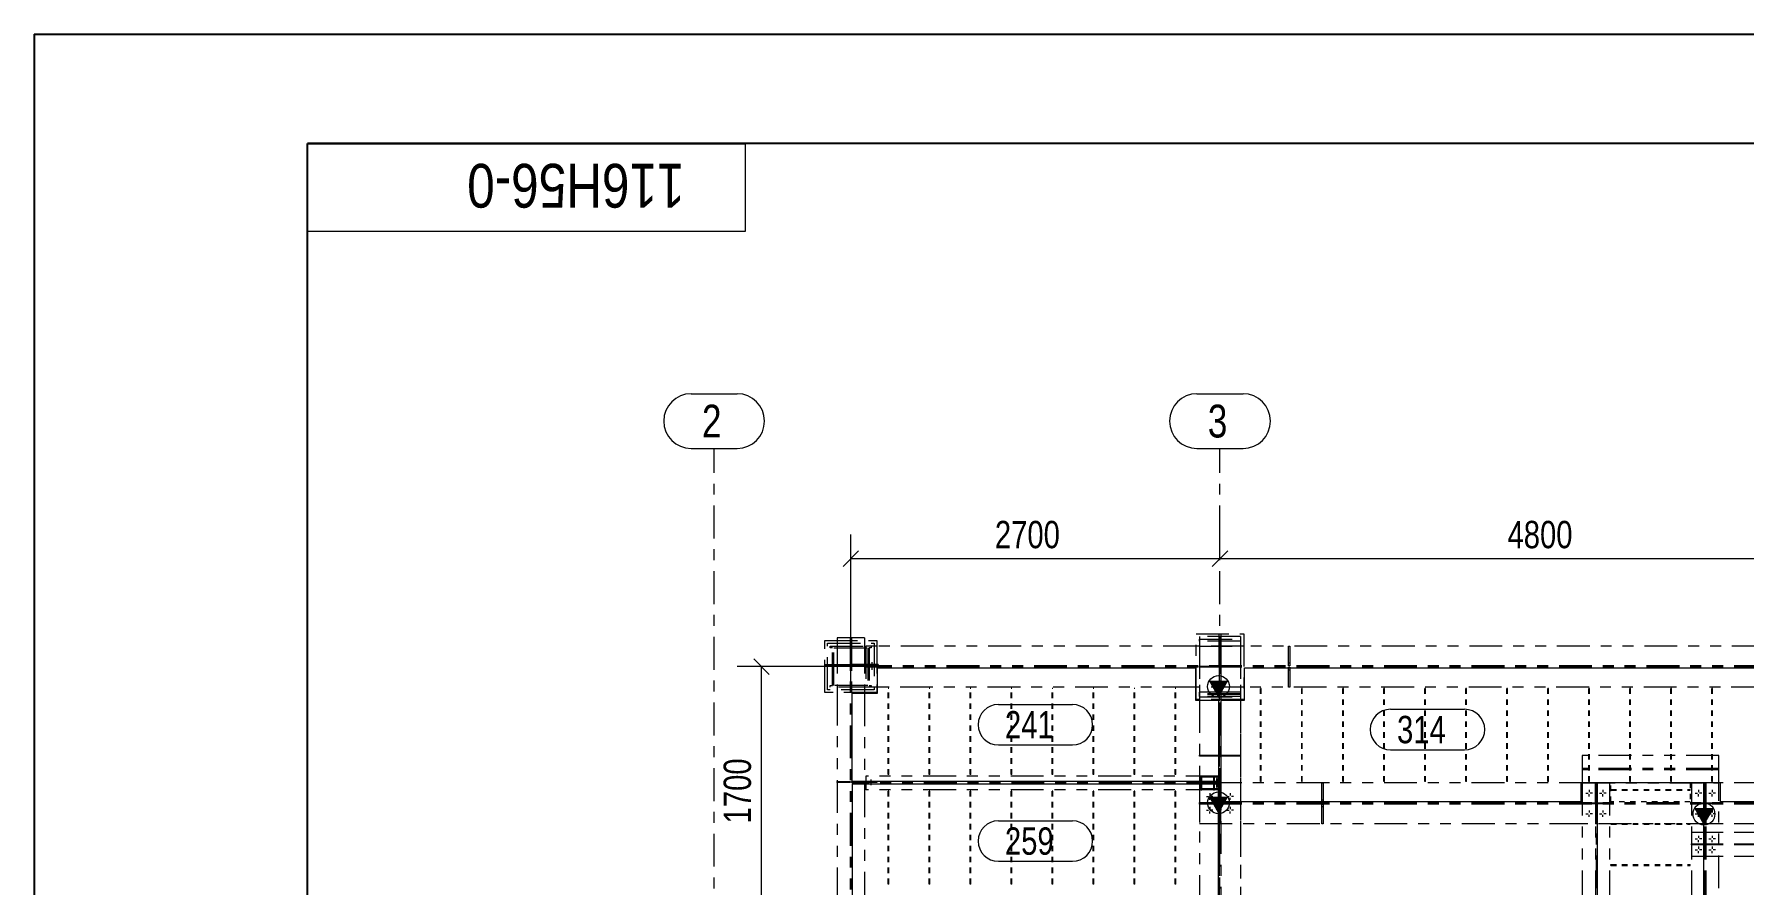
# Model space of a CAD drawing. Header units: millimetres. Extents: x 6786 to 7380, y -302 to 118.
# Drawn here: x 6785.8 to 6942.2, y 40.3 to 118 of the extents above; entities that cross this region are included whole.
import ezdxf

# ---------------------------------------------------------------- set-up
doc = ezdxf.new("R2010")
doc.units = ezdxf.units.MM
for name, pattern in [('XKITLINE00', [0]), ('XKITLINE02', [4, 2, -2]), ('XKITLINE03', [6, 3, -1, 1, -1]), ('XKITLINE04', [3, 0.5, -0.5, 0.5, -0.5, 0.5, -0.5]), ('XKITLINE05', [8, 3, -1, 1, -1, 1, -1])]:
    doc.linetypes.add(name, pattern=pattern)
for name, color, linetype, lineweight in [('Bolt', 7, 'Continuous', 0), ('Part', 2, 'Continuous', 0), ('PartMark', 3, 'Continuous', 0), ('S-GRID', 1, 'Continuous', 0), ('Z-DIMENSIONS', 1, 'Continuous', 0)]:
    doc.layers.add(name, color=color, linetype=linetype, lineweight=lineweight)
doc.styles.add('Arial', font='arial.ttf')
doc.styles.add('STYLE_2', font='arial.ttf', dxfattribs={"height": 0.2})

msp = doc.modelspace()

# ---------------------------------------------------------------- hatches: boundary and pattern name
at = {"layer": 'Part'}
for points in [[(6893.33, 58.9), (6894.93, 58.9), (6894.13, 57.5)], [(6893.33, 48.28), (6894.93, 48.28), (6894.13, 46.88)], [(6937.71, 47.25), (6939.31, 47.25), (6938.51, 45.85)]]:
    msp.add_hatch(color=7, dxfattribs=at).paths.add_polyline_path(points, flags=17)

# ---------------------------------------------------------------- linework, layer by layer
at = {"color": 1, "linetype": 'XKITLINE00'}
for q in [(7379.84, 118.02), (6785.84, -301.98)]:
    msp.add_line((6785.84, 118.02), q, dxfattribs=at)
at = {"color": 0, "linetype": 'XKITLINE00'}
for p in [(7369.84, 108.02), (6810.84, -291.98)]:
    msp.add_line(p, (6810.84, 108.02), dxfattribs=at)
at = {"color": 0, "linetype": 'XKITLINE00', "lineweight": 0}
for p, q in [((6810.84, 108), (6850.84, 108)), ((6810.84, 100), (6810.84, 108)), ((6850.84, 108), (6850.84, 100)), ((6850.84, 100), (6810.84, 100))]:
    msp.add_line(p, q, dxfattribs=at)
at = {"layer": 'Bolt', "color": 6, "linetype": 'XKITLINE02', "lineweight": 0}
for p, q in [((6862.45, 59.94), (6862.45, 60.63)), ((6862.45, 59.94), (6862.45, 60.63)), ((6862.45, 59.94), (6862.45, 60.63)), ((6862.45, 59.94), (6862.45, 60.63)), ((6862.38, 49.4), (6862.38, 49.9)), ((6862.38, 49.4), (6862.38, 49.9))]:
    msp.add_line(p, q, dxfattribs=at)
at = {"layer": 'Bolt', "color": 6, "linetype": 'XKITLINE00', "lineweight": 0}
for p, q in [((6893.32, 48.65), (6893.32, 48.45)), ((6895.2, 48.65), (6895.2, 48.45)), ((6927.71, 48.66), (6927.91, 48.66)), ((6928.01, 48.96), (6928.01, 48.76)), ((6928.01, 48.36), (6928.01, 48.56)), ((6928.31, 48.66), (6928.11, 48.66)), ((6928.96, 48.66), (6929.16, 48.66)), ((6929.26, 48.96), (6929.26, 48.76)), ((6929.26, 48.36), (6929.26, 48.56)), ((6929.56, 48.66), (6929.36, 48.66)), ((6937.71, 48.66), (6937.91, 48.66)), ((6938.01, 48.96), (6938.01, 48.76)), ((6938.01, 48.36), (6938.01, 48.56)), ((6938.31, 48.66), (6938.11, 48.66)), ((6938.96, 48.66), (6939.16, 48.66)), ((6939.26, 48.96), (6939.26, 48.76)), ((6939.26, 48.36), (6939.26, 48.56)), ((6939.56, 48.66), (6939.36, 48.66)), ((6893.02, 48.35), (6893.22, 48.35)), ((6893.02, 47.1), (6893.22, 47.1)), ((6893.32, 48.05), (6893.32, 48.24)), ((6893.32, 47.4), (6893.32, 47.2)), ((6893.32, 46.8), (6893.32, 46.99)), ((6893.62, 48.35), (6893.42, 48.35)), ((6893.62, 47.1), (6893.42, 47.1)), ((6894.9, 48.35), (6895.1, 48.35)), ((6894.9, 47.1), (6895.1, 47.1)), ((6895.2, 48.05), (6895.2, 48.24)), ((6895.2, 47.4), (6895.2, 47.2)), ((6895.2, 46.8), (6895.2, 46.99)), ((6895.5, 48.35), (6895.3, 48.35)), ((6895.5, 47.1), (6895.3, 47.1)), ((6928.01, 47.08), (6928.01, 46.88)), ((6929.26, 47.08), (6929.26, 46.88)), ((6938.01, 47.08), (6938.01, 46.88)), ((6939.26, 47.08), (6939.26, 46.88)), ((6927.71, 46.78), (6927.91, 46.78)), ((6928.01, 46.48), (6928.01, 46.68)), ((6928.31, 46.78), (6928.11, 46.78)), ((6928.96, 46.78), (6929.16, 46.78)), ((6929.26, 46.48), (6929.26, 46.68)), ((6929.56, 46.78), (6929.36, 46.78)), ((6937.71, 46.78), (6937.91, 46.78)), ((6938.01, 46.48), (6938.01, 46.68)), ((6938.31, 46.78), (6938.11, 46.78)), ((6938.96, 46.78), (6939.16, 46.78)), ((6939.26, 46.48), (6939.26, 46.68)), ((6939.56, 46.78), (6939.36, 46.78)), ((6937.71, 44.47), (6937.91, 44.47)), ((6938.01, 44.77), (6938.01, 44.57)), ((6938.01, 44.17), (6938.01, 44.37)), ((6938.01, 43.77), (6938.01, 43.57)), ((6938.31, 44.47), (6938.11, 44.47)), ((6938.96, 44.47), (6939.16, 44.47)), ((6939.26, 44.77), (6939.26, 44.57)), ((6939.26, 44.17), (6939.26, 44.37)), ((6939.26, 43.77), (6939.26, 43.57)), ((6939.56, 44.47), (6939.36, 44.47)), ((6937.71, 43.47), (6937.91, 43.47)), ((6938.01, 43.17), (6938.01, 43.37)), ((6938.31, 43.47), (6938.11, 43.47)), ((6938.96, 43.47), (6939.16, 43.47)), ((6939.26, 43.17), (6939.26, 43.37)), ((6939.56, 43.47), (6939.36, 43.47))]:
    msp.add_line(p, q, dxfattribs=at)
at = {"layer": 'Part', "color": 6, "linetype": 'XKITLINE05', "lineweight": 0}
for p, q in [((6858.13, 62.6), (6862.88, 62.6)), ((6858.13, 57.85), (6858.13, 62.6)), ((6861.76, 62.85), (6859.26, 62.85)), ((6859.26, 62.85), (6859.26, 62.6)), ((6859.26, 62.6), (6859.26, 57.85)), ((6860.46, 62.85), (6860.46, 15.97)), ((6860.56, 62.85), (6860.56, 15.97)), ((6861.76, 62.85), (6861.76, 62.6)), ((6861.76, 62.6), (6861.76, 57.85)), ((6862.88, 62.6), (6862.88, 57.85)), ((6892.07, 63.22), (6896.45, 63.22)), ((6892.07, 57.22), (6892.07, 63.22)), ((6896.13, 62.97), (6892.38, 62.97)), ((6892.38, 62.97), (6892.38, 62.72)), ((6892.38, 62.55), (6892.38, 62.72)), ((6892.38, 62.72), (6896.13, 62.72)), ((6892.38, 62.72), (6892.38, 62.55)), ((6896.13, 62.55), (6892.38, 62.55)), ((6892.38, 62.55), (6892.38, 57.9)), ((6894.18, 60.28), (6894.18, 63.22)), ((6894.18, 63.22), (6894.33, 63.22)), ((6894.3, 62.55), (6894.22, 62.55)), ((6894.22, 62.55), (6894.22, 57.66)), ((6894.3, 62.55), (6894.3, 57.66)), ((6894.33, 63.22), (6894.33, 60.28)), ((6896.13, 62.97), (6896.13, 62.72)), ((6896.13, 62.72), (6896.13, 62.55)), ((6896.13, 62.72), (6896.13, 62.55)), ((6896.13, 62.55), (6896.13, 57.9)), ((6896.45, 63.22), (6896.45, 57.22)), ((6858.38, 62.35), (6862.63, 62.35)), ((6858.38, 58.1), (6858.38, 62.35)), ((6858.63, 61.95), (6858.63, 62.1)), ((6858.63, 62.1), (6862.38, 62.1)), ((6858.82, 61.95), (6858.63, 61.95)), ((6858.82, 58.5), (6858.82, 61.95)), ((6858.97, 58.5), (6858.97, 61.95)), ((6858.97, 61.95), (6862.05, 61.95)), ((6861.88, 62.1), (6861.88, 58.35)), ((6862.88, 62.1), (6861.88, 62.1)), ((6862.05, 61.95), (6862.05, 58.5)), ((6862.38, 61.95), (6862.2, 61.95)), ((6862.2, 61.95), (6862.2, 58.5)), ((6862.38, 62.1), (6862.38, 61.95)), ((6862.63, 62.35), (6862.63, 58.1)), ((6892.07, 62.1), (6862.88, 62.1)), ((6896.45, 62.1), (6892.07, 62.1)), ((6892.38, 62.1), (6896.13, 62.1)), ((6892.38, 62.1), (6892.38, 57.22)), ((6894.33, 62.1), (6894.18, 62.1)), ((6894.19, 62.1), (6894.19, 16.47)), ((6894.33, 62.1), (6894.33, 16.47)), ((6896.13, 62.1), (6896.13, 31.47)), ((6952.07, 62.1), (6896.45, 62.1)), ((6900.52, 60.28), (6900.52, 62.1)), ((6900.52, 62.1), (6900.65, 62.1)), ((6900.65, 62.1), (6900.65, 60.28)), ((6858.13, 60.41), (6860.46, 60.41)), ((6858.13, 60.28), (6858.13, 60.41)), ((6860.46, 60.28), (6858.13, 60.28)), ((6859.26, 60.41), (6859.26, 60.28)), ((6860.27, 60.41), (6860.27, 60.28)), ((6860.46, 60.41), (6860.46, 60.28)), ((6860.56, 60.28), (6860.56, 60.41)), ((6863.01, 60.41), (6860.56, 60.41)), ((6863.01, 60.28), (6860.56, 60.28)), ((6860.75, 60.28), (6860.75, 60.41)), ((6860.75, 60.41), (6860.75, 60.28)), ((6861.76, 60.41), (6861.76, 60.28)), ((6861.76, 60.28), (6861.76, 60.41)), ((6861.76, 60.41), (6861.76, 60.28)), ((6861.76, 60.28), (6861.76, 60.41)), ((6861.82, 60.28), (6861.82, 60.41)), ((6861.82, 60.28), (6861.82, 60.41)), ((6952.26, 60.28), (6861.88, 60.28)), ((6952.26, 60.16), (6861.88, 60.16)), ((6863.01, 60.41), (6863.01, 60.28)), ((6863.01, 60.28), (6863.01, 60.41)), ((6892.38, 60.17), (6892.38, 60.27)), ((6892.38, 60.27), (6894.19, 60.27)), ((6894.19, 60.17), (6892.38, 60.17)), ((6893.94, 60.17), (6893.94, 60.27)), ((6894.33, 60.53), (6894.18, 60.53)), ((6894.18, 60.28), (6894.33, 60.28)), ((6894.18, 60.16), (6894.18, 57.22)), ((6894.18, 60.16), (6894.33, 60.16)), ((6894.33, 59.91), (6894.18, 59.91)), ((6894.19, 60.27), (6894.19, 60.17)), ((6894.33, 60.17), (6894.33, 60.27)), ((6894.33, 60.27), (6896.13, 60.27)), ((6896.13, 60.17), (6894.33, 60.17)), ((6894.33, 60.16), (6894.33, 57.22)), ((6894.58, 60.17), (6894.58, 60.27)), ((6896.13, 60.27), (6896.13, 60.17)), ((6900.65, 60.53), (6900.52, 60.53)), ((6900.65, 60.28), (6900.52, 60.28)), ((6900.52, 58.35), (6900.52, 60.16)), ((6900.52, 60.16), (6900.65, 60.16)), ((6900.65, 59.91), (6900.52, 59.91)), ((6900.65, 60.16), (6900.65, 58.35)), ((6862.88, 57.85), (6858.13, 57.85)), ((6862.63, 58.1), (6858.38, 58.1)), ((6858.63, 58.35), (6858.63, 58.5)), ((6858.63, 58.5), (6858.82, 58.5)), ((6862.38, 58.35), (6858.63, 58.35)), ((6862.05, 58.5), (6858.97, 58.5)), ((6859.26, 57.85), (6859.26, 16.35)), ((6861.76, 57.85), (6861.76, 57.78)), ((6862.88, 58.35), (6861.88, 58.35)), ((6862.2, 58.5), (6862.38, 58.5)), ((6862.38, 58.5), (6862.38, 58.35)), ((6862.95, 58.35), (6862.88, 58.35)), ((6892.01, 58.35), (6862.95, 58.35)), ((6892.07, 58.35), (6892.01, 58.35)), ((6896.45, 58.35), (6892.07, 58.35)), ((6894.22, 57.9), (6892.38, 57.9)), ((6892.38, 57.49), (6892.38, 57.9)), ((6892.38, 57.9), (6892.38, 57.49)), ((6894.33, 58.35), (6894.18, 58.35)), ((6894.3, 57.9), (6894.22, 57.9)), ((6894.22, 57.9), (6894.3, 57.9)), ((6896.13, 57.9), (6894.3, 57.9)), ((6896.13, 57.9), (6896.13, 57.49)), ((6896.13, 57.9), (6896.13, 57.49)), ((6896.51, 58.35), (6896.45, 58.35)), ((6952.01, 58.35), (6896.51, 58.35)), ((6900.65, 58.35), (6900.52, 58.35)), ((6861.76, 57.78), (6861.76, 49.72)), ((6896.45, 57.22), (6892.07, 57.22)), ((6896.13, 57.72), (6892.38, 57.72)), ((6896.13, 57.66), (6892.38, 57.66)), ((6896.13, 57.49), (6892.38, 57.49)), ((6892.38, 57.49), (6892.38, 57.47)), ((6892.38, 57.47), (6896.13, 57.47)), ((6892.38, 57.22), (6892.38, 57.16)), ((6892.38, 57.16), (6892.38, 37.72)), ((6894.33, 57.22), (6894.18, 57.22)), ((6894.3, 57.66), (6894.22, 57.66)), ((6896.13, 57.47), (6896.13, 57.49)), ((6896.13, 57.22), (6896.13, 57.16)), ((6896.13, 57.16), (6896.13, 45.85)), ((6892.38, 52.04), (6892.38, 52.14)), ((6892.38, 52.14), (6894.19, 52.14)), ((6894.19, 52.04), (6892.38, 52.04)), ((6893.94, 52.04), (6893.94, 52.14)), ((6894.19, 52.14), (6894.19, 52.04)), ((6894.33, 52.04), (6894.33, 52.14)), ((6894.33, 52.14), (6896.13, 52.14)), ((6896.13, 52.04), (6894.33, 52.04)), ((6894.58, 52.04), (6894.58, 52.14)), ((6896.13, 52.14), (6896.13, 52.04)), ((6927.38, 52.1), (6927.38, 49.6)), ((6939.88, 52.1), (6927.38, 52.1)), ((6939.88, 49.6), (6939.88, 52.1)), ((6861.88, 50.22), (6861.88, 49.63)), ((6894.13, 50.22), (6861.88, 50.22)), ((6892.38, 50.12), (6892.38, 49.07)), ((6894.13, 50.12), (6892.38, 50.12)), ((6892.51, 50.22), (6892.51, 49.63)), ((6892.59, 50.22), (6892.51, 50.22)), ((6892.59, 49.63), (6892.59, 50.22)), ((6893.68, 50.22), (6893.68, 49.63)), ((6893.75, 50.22), (6893.68, 50.22)), ((6893.75, 49.63), (6893.75, 50.22)), ((6894.19, 50.22), (6894.13, 50.22)), ((6894.13, 49.07), (6894.13, 50.12)), ((6894.19, 48.97), (6894.19, 50.22)), ((6939.88, 50.9), (6927.38, 50.9)), ((6939.88, 50.8), (6927.38, 50.8)), ((6859.26, 49.73), (6860.46, 49.73)), ((6859.26, 49.63), (6859.26, 49.73)), ((6860.46, 49.63), (6859.26, 49.63)), ((6860.27, 49.73), (6860.27, 49.63)), ((6860.46, 49.73), (6860.46, 49.63)), ((6860.56, 49.73), (6860.56, 49.63)), ((6862.88, 49.73), (6860.56, 49.73)), ((6860.56, 49.63), (6861.76, 49.63)), ((6860.75, 49.63), (6860.75, 49.73)), ((6860.75, 49.63), (6860.75, 49.73)), ((6861.76, 49.73), (6861.76, 49.63)), ((6861.76, 49.73), (6861.76, 49.63)), ((6861.76, 49.72), (6861.76, 49.47)), ((6861.88, 49.63), (6861.76, 49.63)), ((6861.76, 49.47), (6861.76, 39.1)), ((6861.82, 49.73), (6861.82, 49.63)), ((6861.82, 49.63), (6861.82, 49.72)), ((6861.88, 49.72), (6861.88, 49.47)), ((6894.19, 49.63), (6861.88, 49.63)), ((6862.88, 49.63), (6861.88, 49.63)), ((6894.19, 49.56), (6861.88, 49.56)), ((6861.88, 49.47), (6861.88, 48.97)), ((6894.13, 48.97), (6861.88, 48.97)), ((6862.88, 49.73), (6862.88, 49.63)), ((6862.88, 49.63), (6862.88, 49.73)), ((6892.38, 49.07), (6894.13, 49.07)), ((6892.38, 48.97), (6892.38, 45.85)), ((6894.13, 48.97), (6892.38, 48.97)), ((6892.58, 50), (6892.51, 50)), ((6892.51, 50), (6892.51, 49.2)), ((6892.59, 49.88), (6892.51, 49.88)), ((6892.51, 49.63), (6892.59, 49.63)), ((6892.51, 49.56), (6892.51, 48.97)), ((6892.59, 49.56), (6892.51, 49.56)), ((6892.59, 49.31), (6892.51, 49.31)), ((6892.51, 49.2), (6892.58, 49.2)), ((6892.51, 48.97), (6892.59, 48.97)), ((6892.62, 49.63), (6892.58, 50)), ((6892.58, 49.2), (6892.62, 49.57)), ((6892.59, 48.97), (6892.59, 49.56)), ((6893.9, 49.63), (6892.62, 49.63)), ((6892.62, 49.57), (6893.9, 49.57)), ((6893.75, 49.88), (6893.68, 49.88)), ((6893.68, 49.63), (6893.75, 49.63)), ((6893.68, 49.56), (6893.68, 48.97)), ((6893.75, 49.56), (6893.68, 49.56)), ((6893.75, 49.31), (6893.68, 49.31)), ((6893.68, 48.97), (6893.75, 48.97)), ((6893.75, 48.97), (6893.75, 49.56)), ((6893.94, 50), (6893.9, 49.63)), ((6893.9, 49.57), (6893.94, 49.2)), ((6894.01, 50), (6893.94, 50)), ((6893.94, 49.2), (6894.01, 49.2)), ((6894.01, 49.2), (6894.01, 50)), ((6894.26, 48.97), (6894.13, 48.97)), ((6894.19, 48.97), (6894.13, 48.97)), ((6894.2, 47.78), (6894.2, 48.97)), ((6894.2, 48.97), (6894.32, 48.97)), ((6894.38, 49.6), (6894.26, 49.6)), ((6894.26, 49.6), (6894.26, 48.97)), ((6952.26, 49.6), (6894.26, 49.6)), ((6894.32, 48.97), (6894.32, 47.78)), ((6903.57, 47.78), (6903.57, 49.6)), ((6903.57, 49.6), (6903.7, 49.6)), ((6903.7, 49.6), (6903.7, 47.78)), ((6928.76, 49.6), (6927.38, 49.6)), ((6927.38, 49.6), (6927.38, 15.97)), ((6927.38, 49.6), (6939.88, 49.6)), ((6928.58, 49.6), (6928.58, 15.97)), ((6928.58, 47.78), (6928.58, 49.6)), ((6928.58, 49.6), (6928.68, 49.6)), ((6929.88, 49.6), (6928.68, 49.6)), ((6928.68, 15.97), (6928.68, 49.6)), ((6928.68, 49.6), (6928.68, 47.78)), ((6929.88, 49.6), (6929.88, 15.97)), ((6938.51, 49.6), (6937.38, 49.6)), ((6937.38, 49.6), (6937.38, 15.97)), ((6939.88, 49.6), (6938.51, 49.6)), ((6938.58, 49.6), (6938.58, 15.97)), ((6938.58, 47.78), (6938.58, 49.6)), ((6938.58, 49.6), (6938.68, 49.6)), ((6938.68, 49.6), (6938.68, 15.97)), ((6938.68, 49.6), (6938.68, 47.78)), ((6939.88, 15.97), (6939.88, 49.6)), ((6892.38, 47.65), (6892.38, 47.8)), ((6892.38, 47.8), (6894.19, 47.8)), ((6952.26, 47.78), (6892.38, 47.78)), ((6952.26, 47.66), (6892.38, 47.66)), ((6894.19, 47.65), (6892.38, 47.65)), ((6893.94, 47.65), (6893.94, 47.8)), ((6894.19, 47.8), (6894.19, 47.65)), ((6894.32, 48.03), (6894.2, 48.03)), ((6894.32, 47.78), (6894.2, 47.78)), ((6894.2, 47.66), (6894.2, 45.85)), ((6894.2, 47.66), (6894.32, 47.66)), ((6894.32, 47.41), (6894.2, 47.41)), ((6894.32, 47.66), (6894.32, 45.85)), ((6894.33, 47.65), (6894.33, 47.8)), ((6894.33, 47.8), (6896.13, 47.8)), ((6896.13, 47.65), (6894.33, 47.65)), ((6894.58, 47.65), (6894.58, 47.8)), ((6896.13, 47.8), (6896.13, 47.65)), ((6903.7, 48.03), (6903.57, 48.03)), ((6903.7, 47.78), (6903.57, 47.78)), ((6903.57, 45.85), (6903.57, 47.66)), ((6903.57, 47.66), (6903.7, 47.66)), ((6903.7, 47.41), (6903.57, 47.41)), ((6903.7, 47.66), (6903.7, 45.85)), ((6927.38, 47.67), (6927.38, 47.77)), ((6927.38, 47.77), (6928.58, 47.77)), ((6928.58, 47.67), (6927.38, 47.67)), ((6928.33, 47.77), (6928.33, 47.67)), ((6928.68, 48.03), (6928.58, 48.03)), ((6928.68, 47.78), (6928.58, 47.78)), ((6928.58, 47.77), (6928.58, 47.67)), ((6928.58, 47.66), (6928.58, 45.85)), ((6928.58, 47.66), (6928.68, 47.66)), ((6928.68, 47.41), (6928.58, 47.41)), ((6928.68, 47.67), (6928.68, 47.77)), ((6928.68, 47.77), (6929.88, 47.77)), ((6929.88, 47.67), (6928.68, 47.67)), ((6928.68, 47.66), (6928.68, 45.85)), ((6928.93, 47.77), (6928.93, 47.67)), ((6929.88, 47.77), (6929.88, 47.67)), ((6937.38, 47.67), (6937.38, 47.77)), ((6937.38, 47.77), (6938.58, 47.77)), ((6938.58, 47.67), (6937.38, 47.67)), ((6938.33, 47.77), (6938.33, 47.67)), ((6938.68, 48.03), (6938.58, 48.03)), ((6938.68, 47.78), (6938.58, 47.78)), ((6938.58, 47.77), (6938.58, 47.67)), ((6938.58, 47.66), (6938.58, 45.85)), ((6938.58, 47.66), (6938.68, 47.66)), ((6938.68, 47.41), (6938.58, 47.41)), ((6938.68, 47.67), (6938.68, 47.77)), ((6938.68, 47.77), (6939.88, 47.77)), ((6939.88, 47.67), (6938.68, 47.67)), ((6938.68, 47.66), (6938.68, 45.85)), ((6938.93, 47.77), (6938.93, 47.67)), ((6939.88, 47.77), (6939.88, 47.67)), ((6894.13, 45.85), (6892.38, 45.85)), ((6927.38, 45.85), (6894.13, 45.85)), ((6894.32, 45.85), (6894.2, 45.85)), ((6896.13, 45.85), (6896.13, 40.22)), ((6903.7, 45.85), (6903.57, 45.85)), ((6939.88, 45.85), (6927.38, 45.85)), ((6928.68, 45.85), (6928.58, 45.85)), ((6938.68, 45.85), (6938.58, 45.85)), ((6952.26, 45.85), (6939.88, 45.85)), ((6937.38, 45.06), (6937.38, 42.88)), ((6939.88, 45.06), (6937.38, 45.06)), ((6937.38, 43.92), (6937.38, 44.02)), ((6937.38, 44.02), (6938.58, 44.02)), ((6952.26, 44.01), (6937.38, 44.01)), ((6952.26, 43.93), (6937.38, 43.93)), ((6938.58, 43.92), (6937.38, 43.92)), ((6938.33, 44.02), (6938.33, 43.92)), ((6938.58, 44.01), (6938.58, 45.06)), ((6938.58, 45.06), (6938.68, 45.06)), ((6938.68, 44.26), (6938.58, 44.26)), ((6938.58, 44.02), (6938.58, 43.92)), ((6938.68, 44.01), (6938.58, 44.01)), ((6938.58, 43.93), (6938.58, 42.88)), ((6938.58, 43.93), (6938.68, 43.93)), ((6938.68, 45.06), (6938.68, 44.01)), ((6938.68, 43.92), (6938.68, 44.02)), ((6938.68, 44.02), (6939.88, 44.02)), ((6938.68, 43.93), (6938.68, 42.88)), ((6939.88, 43.92), (6938.68, 43.92)), ((6938.93, 44.02), (6938.93, 43.92)), ((6952.26, 45.06), (6939.88, 45.06)), ((6939.88, 44.02), (6939.88, 43.92)), ((6939.88, 42.88), (6937.38, 42.88)), ((6938.68, 43.68), (6938.58, 43.68)), ((6938.68, 42.88), (6938.58, 42.88)), ((6952.26, 42.88), (6939.88, 42.88))]:
    msp.add_line(p, q, dxfattribs=at)
at = {"layer": 'Part', "color": 7, "linetype": 'XKITLINE00', "lineweight": 0}
for p, q in [((6862.95, 57.78), (6862.95, 60.1)), ((6862.95, 60.1), (6892.01, 60.1)), ((6892.01, 60.1), (6892.01, 57.16)), ((6896.51, 57.16), (6896.51, 60.1)), ((6896.51, 60.1), (6952.01, 60.1)), ((6894.13, 57.5), (6893.33, 58.9)), ((6893.33, 58.9), (6894.93, 58.9)), ((6894.93, 58.9), (6894.13, 57.5)), ((6860.63, 49.72), (6860.63, 57.78)), ((6860.63, 57.78), (6862.95, 57.78)), ((6892.01, 57.16), (6894.13, 57.16)), ((6894.13, 57.16), (6894.13, 49.72)), ((6894.38, 47.85), (6894.38, 57.16)), ((6894.38, 57.16), (6896.51, 57.16)), ((6894.13, 49.72), (6860.63, 49.72)), ((6860.63, 49.47), (6860.63, 39.1)), ((6894.13, 49.47), (6860.63, 49.47)), ((6894.13, 39.1), (6894.13, 49.47)), ((6927.38, 49.6), (6927.26, 49.6)), ((6927.26, 49.6), (6927.26, 47.85)), ((6928.76, 49.6), (6928.76, 14.1)), ((6938.51, 49.6), (6928.76, 49.6)), ((6938.51, 14.1), (6938.51, 49.6)), ((6940.01, 49.6), (6939.88, 49.6)), ((6940.01, 47.85), (6940.01, 49.6)), ((6894.13, 46.88), (6893.33, 48.28)), ((6893.33, 48.28), (6894.93, 48.28)), ((6894.93, 48.28), (6894.13, 46.88)), ((6927.26, 47.85), (6894.38, 47.85)), ((6938.51, 45.85), (6937.71, 47.25)), ((6937.71, 47.25), (6939.31, 47.25)), ((6939.31, 47.25), (6938.51, 45.85)), ((6954.13, 47.85), (6940.01, 47.85))]:
    msp.add_line(p, q, dxfattribs=at)
at = {"layer": 'Part', "color": 2, "linetype": 'XKITLINE04', "lineweight": 0}
for p, q in [((6863.91, 50.35), (6863.91, 58.22)), ((6863.98, 58.22), (6863.91, 58.22)), ((6863.98, 50.35), (6863.98, 58.22)), ((6867.66, 50.35), (6867.66, 58.22)), ((6867.73, 58.22), (6867.66, 58.22)), ((6867.73, 50.35), (6867.73, 58.22)), ((6871.41, 50.35), (6871.41, 58.22)), ((6871.48, 58.22), (6871.41, 58.22)), ((6871.48, 50.35), (6871.48, 58.22)), ((6875.16, 50.35), (6875.16, 58.22)), ((6875.23, 58.22), (6875.16, 58.22)), ((6875.23, 50.35), (6875.23, 58.22)), ((6878.91, 50.35), (6878.91, 58.22)), ((6878.98, 58.22), (6878.91, 58.22)), ((6878.98, 50.35), (6878.98, 58.22)), ((6882.66, 50.35), (6882.66, 58.22)), ((6882.73, 58.22), (6882.66, 58.22)), ((6882.73, 50.35), (6882.73, 58.22)), ((6886.41, 50.35), (6886.41, 58.22)), ((6886.48, 58.22), (6886.41, 58.22)), ((6886.48, 50.35), (6886.48, 58.22)), ((6890.16, 50.35), (6890.16, 58.22)), ((6890.23, 58.22), (6890.16, 58.22)), ((6890.23, 50.35), (6890.23, 58.22)), ((6897.98, 49.72), (6897.98, 58.22)), ((6898.04, 58.22), (6897.98, 58.22)), ((6898.04, 49.72), (6898.04, 58.22)), ((6901.73, 49.72), (6901.73, 58.22)), ((6901.79, 58.22), (6901.73, 58.22)), ((6901.79, 49.72), (6901.79, 58.22)), ((6905.48, 49.72), (6905.48, 58.22)), ((6905.54, 58.22), (6905.48, 58.22)), ((6905.54, 49.72), (6905.54, 58.22)), ((6909.23, 49.72), (6909.23, 58.22)), ((6909.29, 58.22), (6909.23, 58.22)), ((6909.29, 49.72), (6909.29, 58.22)), ((6912.98, 49.72), (6912.98, 58.22)), ((6913.04, 58.22), (6912.98, 58.22)), ((6913.04, 49.72), (6913.04, 58.22)), ((6916.73, 49.72), (6916.73, 58.22)), ((6916.79, 58.22), (6916.73, 58.22)), ((6916.79, 49.72), (6916.79, 58.22)), ((6920.48, 49.72), (6920.48, 58.22)), ((6920.54, 58.22), (6920.48, 58.22)), ((6920.54, 49.72), (6920.54, 58.22)), ((6924.23, 49.72), (6924.23, 58.22)), ((6924.29, 58.22), (6924.23, 58.22)), ((6924.29, 49.72), (6924.29, 58.22)), ((6927.98, 49.72), (6927.98, 58.22)), ((6928.04, 58.22), (6927.98, 58.22)), ((6928.04, 49.72), (6928.04, 58.22)), ((6931.73, 49.72), (6931.73, 58.22)), ((6931.79, 58.22), (6931.73, 58.22)), ((6931.79, 49.72), (6931.79, 58.22)), ((6935.48, 49.72), (6935.48, 58.22)), ((6935.54, 58.22), (6935.48, 58.22)), ((6935.54, 49.72), (6935.54, 58.22)), ((6939.23, 49.72), (6939.23, 58.22)), ((6939.29, 58.22), (6939.23, 58.22)), ((6939.29, 49.72), (6939.29, 58.22)), ((6863.98, 50.35), (6863.91, 50.35)), ((6867.73, 50.35), (6867.66, 50.35)), ((6871.48, 50.35), (6871.41, 50.35)), ((6875.23, 50.35), (6875.16, 50.35)), ((6878.98, 50.35), (6878.91, 50.35)), ((6882.73, 50.35), (6882.66, 50.35)), ((6886.48, 50.35), (6886.41, 50.35)), ((6890.23, 50.35), (6890.16, 50.35)), ((6863.91, 40.35), (6863.91, 48.85)), ((6863.98, 48.85), (6863.91, 48.85)), ((6863.98, 40.35), (6863.98, 48.85)), ((6867.66, 40.35), (6867.66, 48.85)), ((6867.73, 48.85), (6867.66, 48.85)), ((6867.73, 40.35), (6867.73, 48.85)), ((6871.41, 40.35), (6871.41, 48.85)), ((6871.48, 48.85), (6871.41, 48.85)), ((6871.48, 40.35), (6871.48, 48.85)), ((6875.16, 40.35), (6875.16, 48.85)), ((6875.23, 48.85), (6875.16, 48.85)), ((6875.23, 40.35), (6875.23, 48.85)), ((6878.91, 40.35), (6878.91, 48.85)), ((6878.98, 48.85), (6878.91, 48.85)), ((6878.98, 40.35), (6878.98, 48.85)), ((6882.66, 40.35), (6882.66, 48.85)), ((6882.73, 48.85), (6882.66, 48.85)), ((6882.73, 40.35), (6882.73, 48.85)), ((6886.41, 40.35), (6886.41, 48.85)), ((6886.48, 48.85), (6886.41, 48.85)), ((6886.48, 40.35), (6886.48, 48.85)), ((6890.16, 40.35), (6890.16, 48.85)), ((6890.23, 48.85), (6890.16, 48.85)), ((6890.23, 40.35), (6890.23, 48.85)), ((6898.04, 49.72), (6897.98, 49.72)), ((6901.79, 49.72), (6901.73, 49.72)), ((6905.54, 49.72), (6905.48, 49.72)), ((6909.29, 49.72), (6909.23, 49.72)), ((6913.04, 49.72), (6912.98, 49.72)), ((6916.79, 49.72), (6916.73, 49.72)), ((6920.54, 49.72), (6920.48, 49.72)), ((6924.29, 49.72), (6924.23, 49.72)), ((6930.01, 49.6), (6927.38, 49.6)), ((6928.04, 49.72), (6927.98, 49.72)), ((6930.01, 47.85), (6930.01, 49.6)), ((6930.01, 48.94), (6930.01, 49)), ((6930.01, 49), (6937.26, 49)), ((6930.01, 48.94), (6937.26, 48.94)), ((6931.79, 49.72), (6931.73, 49.72)), ((6935.54, 49.72), (6935.48, 49.72)), ((6937.26, 49.6), (6937.26, 47.85)), ((6939.88, 49.6), (6937.26, 49.6)), ((6937.26, 48.94), (6937.26, 49)), ((6939.29, 49.72), (6939.23, 49.72)), ((6937.26, 47.85), (6930.01, 47.85)), ((6930.01, 45.81), (6930.01, 45.88)), ((6930.01, 45.88), (6937.26, 45.88)), ((6930.01, 45.81), (6937.26, 45.81)), ((6937.26, 45.81), (6937.26, 45.88)), ((6930.01, 42.06), (6930.01, 42.13)), ((6930.01, 42.13), (6937.26, 42.13)), ((6930.01, 42.06), (6937.26, 42.06)), ((6937.26, 42.06), (6937.26, 42.13)), ((6863.98, 40.35), (6863.91, 40.35)), ((6867.73, 40.35), (6867.66, 40.35)), ((6871.48, 40.35), (6871.41, 40.35)), ((6875.23, 40.35), (6875.16, 40.35)), ((6878.98, 40.35), (6878.91, 40.35)), ((6882.73, 40.35), (6882.66, 40.35)), ((6886.48, 40.35), (6886.41, 40.35)), ((6890.23, 40.35), (6890.16, 40.35))]:
    msp.add_line(p, q, dxfattribs=at)
at = {"layer": 'Part', "color": 7, "linetype": 'XKITLINE00', "lineweight": 0}
for centre in [(6894.13, 58.4), (6894.13, 47.78), (6938.51, 46.75)]:
    msp.add_circle(centre, 1, dxfattribs=at)
at = {"layer": 'PartMark', "color": 1, "linetype": 'XKITLINE00', "lineweight": 0}
for p, q in [((6874, 56.76), (6880.77, 56.76)), ((6909.85, 56.32), (6916.62, 56.32)), ((6874, 53.06), (6880.77, 53.06)), ((6909.85, 52.62), (6916.62, 52.62)), ((6874, 46.13), (6880.77, 46.13)), ((6874, 42.43), (6880.77, 42.43))]:
    msp.add_line(p, q, dxfattribs=at)
for centre, start, end in [((6874, 54.91), 90, 270), ((6880.77, 54.91), 270, 90), ((6909.85, 54.47), 90, 270), ((6916.62, 54.47), 270, 90), ((6874, 44.28), 90, 270), ((6880.77, 44.28), 270, 90)]:
    msp.add_arc(centre, 1.85, start, end, dxfattribs=at)
at = {"layer": 'S-GRID', "color": 4, "linetype": 'XKITLINE00', "lineweight": 0}
for p, q in [((6845.9, 85.16), (6850.12, 85.16)), ((6892.15, 85.16), (6896.37, 85.16)), ((6845.9, 80.16), (6850.12, 80.16)), ((6892.15, 80.16), (6896.37, 80.16))]:
    msp.add_line(p, q, dxfattribs=at)
at = {"layer": 'S-GRID', "color": 4, "linetype": 'XKITLINE03', "lineweight": 0}
for p, q in [((6848.01, -234.06), (6848.01, 80.16)), ((6894.26, -234.06), (6894.26, 80.16))]:
    msp.add_line(p, q, dxfattribs=at)
at = {"layer": 'S-GRID', "color": 4, "linetype": 'XKITLINE00', "lineweight": 0}
for centre, start, end in [((6845.9, 82.66), 90, 270), ((6850.12, 82.66), 270, 90), ((6892.15, 82.66), 90, 270), ((6896.37, 82.66), 270, 90)]:
    msp.add_arc(centre, 2.5, start, end, dxfattribs=at)
at = {"layer": 'Z-DIMENSIONS', "color": 1, "linetype": 'XKITLINE00', "lineweight": 0}
for p, q in [((6860.51, 58.13), (6860.51, 72.29)), ((6894.26, 70.17), (6894.26, 72.29)), ((6894.26, 70.17), (6894.26, 72.29)), ((6861.22, 70.8), (6859.8, 69.38)), ((6894.97, 70.8), (6893.55, 69.38)), ((6894.97, 70.8), (6893.55, 69.38)), ((6860.51, 70.09), (6894.26, 70.09)), ((6894.26, 70.09), (6954.26, 70.09)), ((6862.53, 60.22), (6850.13, 60.22)), ((6851.63, 60.93), (6853.04, 59.51)), ((6852.33, 38.97), (6852.33, 60.22))]:
    msp.add_line(p, q, dxfattribs=at)
at = {"layer": 'Z-DIMENSIONS', "color": 3}
for p in [(6860.51, 70.09), (6894.26, 70.09), (6894.26, 70.09), (6852.33, 60.22)]:
    msp.add_point(p, dxfattribs=at)

# ---------------------------------------------------------------- texts
at = {"color": 3, "lineweight": 0, "style": 'STYLE_2', "width": 0.81}
msp.add_text('116H56-0', height=4, rotation=-180, dxfattribs=at).set_placement((6845.31, 106.17))
at = {"layer": 'PartMark', "color": 7, "style": 'Arial', "width": 0.765}
for s, p in [('241', (6874.6, 53.66)), ('314', (6910.45, 53.22)), ('259', (6874.6, 43.03))]:
    msp.add_text(s, height=2.5, dxfattribs=at).set_placement(p)
at = {"layer": 'S-GRID', "color": 4, "style": 'Arial', "width": 0.765}
for s, p in [('2', (6846.9, 81.16)), ('3', (6893.15, 81.16))]:
    msp.add_text(s, height=3, dxfattribs=at).set_placement(p)
at = {"layer": 'Z-DIMENSIONS', "color": 3, "style": 'Arial', "width": 0.765}
for s, p in [('2700', (6873.68, 71.04)), ('4800', (6920.55, 71.04))]:
    msp.add_text(s, height=2.5, dxfattribs=at).set_placement(p)
msp.add_text('1700', height=2.5, rotation=90.0002, dxfattribs=at).set_placement((6851.38, 45.89))

doc.saveas('drawing.dxf')
